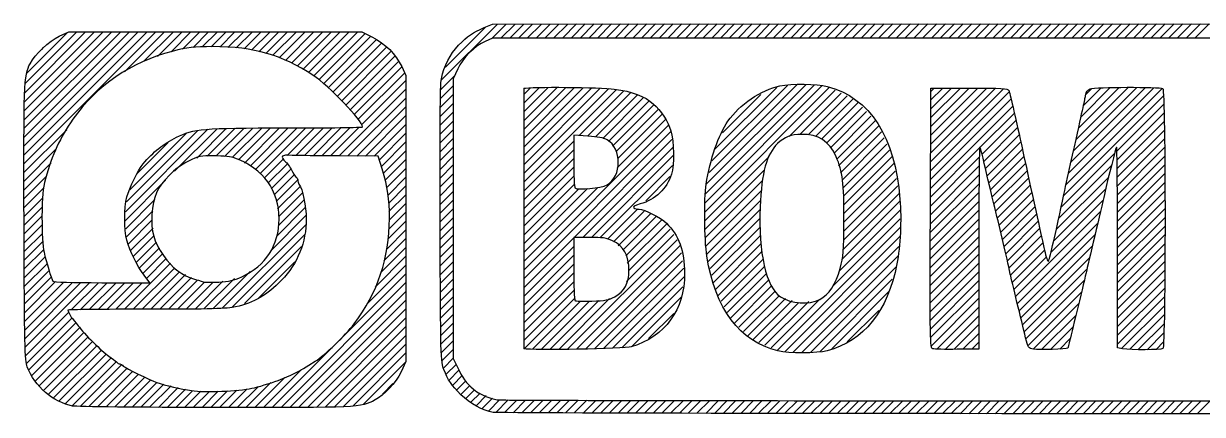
# Model space of a CAD drawing. Extents: x 147 to 469, y 480 to 530.
# Drawn here: x 147.2 to 297.8, y 480 to 529.9 of the extents above; entities that cross this region are included whole.
import ezdxf

# ---------------------------------------------------------------- set-up
doc = ezdxf.new("R2010")
doc.units = 0
doc.layers.get('0').update_dxf_attribs({"linetype": 'CONTINUOUS'})
doc.layers.add('bomba', color=7, linetype='CONTINUOUS')

msp = doc.modelspace()

# ---------------------------------------------------------------- linework, layer by layer
at = {"linetype": 'ByBlock'}
for p, q in [((147.21, 515.4), (160.7, 528.89)), ((147.21, 514.28), (161.82, 528.89)), ((147.21, 513.16), (162.95, 528.89)), ((147.21, 512.03), (164.07, 528.89)), ((147.22, 516.54), (159.58, 528.89)), ((147.23, 517.67), (158.46, 528.89)), ((147.25, 518.8), (157.33, 528.89)), ((147.27, 519.95), (156.21, 528.89)), ((147.31, 521.12), (155.09, 528.89)), ((147.38, 522.31), (153.97, 528.89)), ((147.58, 523.63), (152.77, 528.82)), ((160.07, 523.77), (165.19, 528.89)), ((162.55, 525.13), (166.31, 528.89)), ((164.28, 525.74), (167.44, 528.89)), ((166.02, 526.35), (168.56, 528.89)), ((167.46, 526.67), (169.68, 528.89)), ((168.83, 526.91), (170.81, 528.89)), ((170.01, 526.98), (171.93, 528.89)), ((171.15, 526.99), (173.05, 528.89)), ((172.23, 526.95), (174.17, 528.89)), ((173.29, 526.89), (175.3, 528.89)), ((174.35, 526.83), (176.42, 528.89)), ((175.37, 526.72), (177.54, 528.89)), ((176.3, 526.53), (178.66, 528.89)), ((177.24, 526.34), (179.79, 528.89)), ((178.17, 526.15), (180.91, 528.89)), ((178.99, 525.86), (182.03, 528.89)), ((179.81, 525.55), (183.15, 528.89)), ((180.62, 525.24), (184.28, 528.89)), ((181.41, 524.91), (185.4, 528.89)), ((182.13, 524.5), (186.52, 528.89)), ((182.84, 524.09), (187.64, 528.89)), ((183.56, 523.68), (188.77, 528.89)), ((184.26, 523.26), (189.89, 528.89)), ((200.55, 522.72), (207.72, 529.89)), ((201.08, 524.37), (206.23, 529.52)), ((207, 528.05), (208.85, 529.89)), ((208.17, 528.09), (209.97, 529.89)), ((209.3, 528.09), (211.09, 529.89)), ((210.42, 528.09), (212.22, 529.89)), ((211.54, 528.09), (213.34, 529.89)), ((212.66, 528.09), (214.46, 529.89)), ((213.79, 528.09), (215.59, 529.89)), ((214.91, 528.09), (216.71, 529.89)), ((216.03, 528.09), (217.83, 529.9)), ((217.15, 528.09), (218.95, 529.9)), ((218.28, 528.09), (220.08, 529.9)), ((219.4, 528.09), (221.2, 529.9)), ((220.52, 528.09), (222.32, 529.9)), ((221.64, 528.09), (223.45, 529.9)), ((222.77, 528.09), (224.57, 529.9)), ((223.89, 528.09), (225.69, 529.9)), ((225.01, 528.09), (226.81, 529.9)), ((226.13, 528.09), (227.94, 529.9)), ((227.26, 528.09), (229.06, 529.9)), ((228.38, 528.09), (230.18, 529.9)), ((229.5, 528.09), (231.31, 529.9)), ((230.62, 528.09), (232.43, 529.9)), ((231.75, 528.09), (233.55, 529.9)), ((232.87, 528.09), (234.68, 529.9)), ((233.99, 528.09), (235.8, 529.9)), ((235.11, 528.09), (236.92, 529.9)), ((236.24, 528.09), (238.04, 529.9)), ((237.36, 528.09), (239.17, 529.9)), ((238.48, 528.09), (240.29, 529.9)), ((239.6, 528.09), (241.41, 529.9)), ((240.73, 528.09), (242.54, 529.9)), ((241.85, 528.09), (243.66, 529.91)), ((242.97, 528.09), (244.78, 529.91)), ((244.09, 528.09), (245.91, 529.91)), ((245.22, 528.09), (247.03, 529.91)), ((246.34, 528.09), (248.15, 529.91)), ((247.46, 528.09), (249.27, 529.91)), ((248.58, 528.09), (250.4, 529.91)), ((249.71, 528.09), (251.52, 529.91)), ((250.83, 528.09), (252.64, 529.91)), ((251.95, 528.09), (253.77, 529.91)), ((253.07, 528.09), (254.89, 529.91)), ((254.2, 528.09), (256.01, 529.91)), ((255.32, 528.09), (257.14, 529.91)), ((256.44, 528.09), (258.26, 529.91)), ((257.56, 528.09), (259.38, 529.91)), ((258.69, 528.09), (260.5, 529.91)), ((259.81, 528.09), (261.63, 529.91)), ((260.93, 528.09), (262.75, 529.91)), ((262.05, 528.09), (263.87, 529.91)), ((263.18, 528.09), (265, 529.91)), ((264.3, 528.09), (266.12, 529.91)), ((265.42, 528.09), (267.24, 529.91)), ((266.54, 528.09), (268.37, 529.92)), ((267.67, 528.09), (269.49, 529.92)), ((268.79, 528.09), (270.61, 529.92)), ((269.91, 528.09), (271.73, 529.92)), ((271.03, 528.09), (272.86, 529.92)), ((272.16, 528.09), (273.98, 529.92)), ((273.28, 528.09), (275.1, 529.92)), ((274.4, 528.09), (276.23, 529.92)), ((275.52, 528.09), (277.35, 529.92)), ((276.65, 528.09), (278.47, 529.92)), ((277.77, 528.09), (279.6, 529.92)), ((278.89, 528.09), (280.72, 529.92)), ((280.01, 528.09), (281.84, 529.92)), ((281.14, 528.09), (282.96, 529.92)), ((282.26, 528.09), (284.09, 529.92)), ((283.38, 528.09), (285.21, 529.92)), ((284.51, 528.09), (286.33, 529.92)), ((285.63, 528.09), (287.46, 529.92)), ((286.75, 528.09), (288.58, 529.92)), ((287.87, 528.09), (289.7, 529.92)), ((289, 528.09), (290.82, 529.92)), ((290.12, 528.09), (291.95, 529.92)), ((291.24, 528.09), (293.07, 529.93)), ((292.36, 528.09), (294.19, 529.93)), ((293.49, 528.09), (295.32, 529.93)), ((294.61, 528.09), (296.44, 529.93)), ((295.73, 528.09), (297.56, 529.93)), ((296.85, 528.09), (298.69, 529.93)), ((184.88, 522.76), (190.81, 528.69)), ((185.5, 522.26), (191.56, 528.32)), ((186.11, 521.75), (192.23, 527.87)), ((186.68, 521.2), (192.88, 527.4)), ((149.48, 526.65), (149.72, 526.89)), ((187.25, 520.65), (193.53, 526.92)), ((187.82, 520.09), (194.12, 526.39)), ((202.77, 527.18), (202.77, 527.18)), ((188.37, 519.52), (194.58, 525.73)), ((188.9, 518.92), (195.05, 525.07)), ((189.43, 518.33), (195.51, 524.41)), ((189.94, 517.72), (195.87, 523.65)), ((200.47, 521.52), (202.26, 523.3)), ((187.51, 513.04), (196.03, 521.57)), ((190.37, 517.03), (196.03, 522.69)), ((200.44, 520.36), (202.07, 521.99)), ((211.09, 517.54), (215.34, 521.8)), ((211.09, 516.41), (216.47, 521.8)), ((211.09, 519.78), (213.09, 521.79)), ((211.09, 518.66), (214.22, 521.79)), ((211.09, 515.29), (217.57, 521.78)), ((211.09, 514.17), (218.68, 521.76)), ((211.09, 520.9), (211.93, 521.75)), ((211.09, 513.05), (219.78, 521.74)), ((211.09, 511.92), (220.87, 521.71)), ((211.09, 510.8), (221.94, 521.65)), ((211.09, 509.68), (222.93, 521.53)), ((218.17, 515.64), (223.84, 521.32)), ((234.22, 505.88), (250.14, 521.79)), ((234.24, 507.01), (249.24, 522.02)), ((234.3, 508.2), (248.24, 522.13)), ((234.4, 509.42), (247.16, 522.18)), ((234.77, 510.91), (245.99, 522.13)), ((235.13, 512.4), (244.78, 522.05)), ((235.5, 513.89), (243.41, 521.8)), ((245.01, 515.54), (250.9, 521.43)), ((263.07, 513.4), (271.35, 521.67)), ((263.07, 512.27), (272.41, 521.61)), ((263.08, 516.78), (268.02, 521.71)), ((263.08, 515.65), (269.13, 521.7)), ((263.08, 514.52), (270.25, 521.7)), ((263.09, 520.15), (264.65, 521.71)), ((263.09, 519.03), (265.77, 521.71)), ((263.09, 517.9), (266.89, 521.71)), ((263.1, 521.28), (263.53, 521.71)), ((280.39, 509.39), (292.66, 521.66)), ((280.71, 510.83), (291.63, 521.75)), ((281.03, 512.27), (290.53, 521.77)), ((281.34, 513.71), (289.42, 521.79)), ((281.67, 515.15), (288.31, 521.8)), ((281.99, 516.6), (287.17, 521.78)), ((282.31, 518.04), (286.03, 521.77)), ((282.62, 519.47), (284.88, 521.74)), ((282.92, 520.9), (283.67, 521.65)), ((283.08, 521.05), (283.67, 521.65)), ((188.62, 513.04), (196.03, 520.44)), ((200.42, 519.22), (202.07, 520.87)), ((219.23, 515.58), (224.75, 521.1)), ((220.24, 515.47), (225.65, 520.88)), ((221.18, 515.28), (226.35, 520.46)), ((221.92, 514.9), (227.06, 520.04)), ((236.47, 515.98), (241.38, 520.89)), ((246.36, 515.77), (251.66, 521.07)), ((247.43, 515.72), (252.43, 520.71)), ((248.36, 515.52), (253.19, 520.35)), ((249.15, 515.19), (253.83, 519.87)), ((263.06, 510.02), (273.36, 520.32)), ((263.07, 511.15), (273.14, 521.21)), ((280.07, 507.95), (292.85, 520.72)), ((189.74, 513.03), (196.03, 519.32)), ((200.4, 516.96), (202.07, 518.63)), ((200.41, 518.09), (202.07, 519.75)), ((222.45, 514.31), (227.74, 519.6)), ((222.88, 513.61), (228.25, 518.98)), ((223.07, 512.69), (228.76, 518.37)), ((249.76, 514.68), (254.37, 519.29)), ((250.32, 514.12), (254.91, 518.71)), ((263.06, 508.89), (273.58, 519.41)), ((269.39, 514.1), (273.79, 518.5)), ((286.89, 513.64), (292.89, 519.64)), ((286.91, 512.54), (292.92, 518.55)), ((190.86, 513.03), (196.03, 518.2)), ((191.98, 513.03), (196.03, 517.07)), ((200.39, 515.83), (202.07, 517.5)), ((211.09, 498.45), (229.56, 516.93)), ((223.02, 511.51), (229.19, 517.68)), ((250.74, 513.41), (255.45, 518.13)), ((251.09, 512.64), (255.99, 517.54)), ((251.33, 511.76), (256.47, 516.89)), ((269.67, 513.26), (274, 517.59)), ((286.92, 511.43), (292.94, 517.45)), ((147.21, 510.91), (152.69, 516.39)), ((160.18, 505.92), (170.71, 516.45)), ((160.31, 507.17), (169.39, 516.25)), ((160.74, 508.73), (167.94, 515.92)), ((166.47, 511.08), (171.9, 516.52)), ((169.29, 512.78), (173.06, 516.56)), ((170.63, 513), (174.21, 516.59)), ((171.79, 513.04), (175.35, 516.6)), ((172.86, 512.98), (176.48, 516.61)), ((173.83, 512.84), (177.61, 516.61)), ((174.65, 512.53), (178.73, 516.62)), ((175.38, 512.14), (179.86, 516.62)), ((176.11, 511.75), (180.98, 516.62)), ((176.79, 511.3), (182.11, 516.62)), ((177.35, 510.75), (183.23, 516.63)), ((180.86, 513.12), (184.36, 516.63)), ((181.96, 513.11), (185.49, 516.64)), ((183.06, 513.08), (186.62, 516.65)), ((184.17, 513.07), (187.76, 516.66)), ((185.28, 513.06), (188.9, 516.68)), ((186.39, 513.05), (190.06, 516.72)), ((192.64, 512.56), (196.03, 515.95)), ((200.39, 514.7), (202.07, 516.38)), ((200.39, 513.57), (202.07, 515.26)), ((211.09, 497.33), (229.9, 516.15)), ((251.58, 510.88), (256.81, 516.12)), ((251.82, 510), (257.16, 515.34)), ((269.89, 512.35), (274.2, 516.67)), ((270.1, 511.44), (274.41, 515.75)), ((286.93, 510.32), (292.96, 516.35)), ((286.94, 509.2), (292.98, 515.24)), ((147.21, 509.79), (151.31, 513.89)), ((161.74, 510.85), (165.66, 514.77)), ((192.9, 511.7), (196.03, 514.83)), ((200.39, 512.45), (202.07, 514.14)), ((211.09, 508.56), (217.48, 514.95)), ((211.09, 507.43), (217.48, 513.83)), ((217.52, 502.65), (230.02, 515.15)), ((218.65, 502.65), (230.14, 514.14)), ((251.9, 508.96), (257.5, 514.56)), ((251.97, 507.91), (257.85, 513.79)), ((263.06, 507.77), (269.35, 514.06)), ((270.3, 510.52), (274.61, 514.83)), ((270.51, 509.61), (274.81, 513.91)), ((286.95, 508.09), (292.99, 514.13)), ((177.92, 510.19), (180.36, 512.63)), ((193.13, 510.8), (196.03, 513.71)), ((193.34, 509.9), (196.03, 512.58)), ((200.39, 511.33), (202.07, 513.01)), ((211.09, 506.31), (217.48, 512.71)), ((219.76, 502.64), (230.2, 513.08)), ((234.22, 504.75), (242.44, 512.97)), ((251.99, 506.8), (258.2, 513.01)), ((263.05, 506.64), (269.31, 512.9)), ((270.73, 508.71), (275.01, 512.99)), ((279.77, 506.52), (286.6, 513.35)), ((286.95, 506.97), (293, 513.02)), ((147.22, 508.67), (150.69, 512.15)), ((178.44, 509.59), (180.86, 512.01)), ((178.81, 508.84), (181.32, 511.35)), ((193.56, 508.99), (196.03, 511.46)), ((200.39, 510.21), (202.07, 511.89)), ((200.39, 509.09), (202.07, 510.77)), ((211.09, 505.19), (217.5, 511.6)), ((220.83, 502.59), (230.08, 511.84)), ((234.25, 503.66), (241.87, 511.28)), ((252, 505.69), (258.38, 512.07)), ((252.01, 504.58), (258.55, 511.12)), ((263.05, 505.52), (269.3, 511.76)), ((270.95, 507.81), (275.21, 512.07)), ((271.17, 506.91), (275.41, 511.15)), ((279.46, 505.09), (286.19, 511.82)), ((286.96, 505.85), (293.01, 511.9)), ((286.96, 504.73), (293.02, 510.79)), ((147.22, 507.55), (150.07, 510.4)), ((160.13, 504.74), (165.31, 509.93)), ((179.19, 508.09), (181.78, 510.68)), ((179.49, 507.27), (182.19, 509.97)), ((193.74, 508.05), (196.03, 510.34)), ((193.8, 506.99), (196.03, 509.22)), ((200.39, 507.97), (202.07, 509.65)), ((211.09, 504.07), (217.52, 510.5)), ((211.09, 502.94), (217.56, 509.42)), ((226.68, 507.32), (229.77, 510.4)), ((234.29, 502.57), (241.61, 509.9)), ((252, 503.45), (258.71, 510.16)), ((263.04, 503.26), (269.27, 509.49)), ((263.05, 504.39), (269.28, 510.62)), ((271.39, 506), (275.61, 510.22)), ((271.61, 505.1), (275.82, 509.3)), ((279.15, 503.65), (285.84, 510.34)), ((286.96, 503.61), (293.02, 509.67)), ((147.22, 506.43), (149.75, 508.96)), ((179.63, 506.29), (182.5, 509.16)), ((179.77, 505.31), (182.81, 508.35)), ((193.86, 505.93), (196.03, 508.09)), ((200.39, 506.85), (202.07, 508.52)), ((211.09, 499.58), (220.54, 509.03)), ((211.09, 500.7), (219.25, 508.87)), ((211.09, 501.82), (218.12, 508.86)), ((234.37, 501.53), (241.47, 508.63)), ((251.94, 501.14), (259.05, 508.25)), ((251.99, 502.31), (258.88, 509.21)), ((263.04, 502.14), (269.26, 508.36)), ((271.83, 504.19), (276.02, 508.38)), ((278.82, 502.2), (285.48, 508.86)), ((286.96, 502.49), (293.03, 508.55)), ((147.23, 505.31), (149.58, 507.66)), ((147.23, 504.2), (149.53, 506.5)), ((160.23, 503.72), (163.96, 507.46)), ((179.53, 502.82), (183.13, 506.42)), ((179.7, 504.11), (183.02, 507.43)), ((193.9, 504.84), (196.03, 506.97)), ((200.4, 505.73), (202.07, 507.4)), ((200.4, 504.61), (202.07, 506.28)), ((221.78, 502.42), (225.66, 506.29)), ((234.47, 500.51), (241.37, 507.41)), ((234.67, 499.58), (241.31, 506.22)), ((251.74, 499.82), (259.17, 507.25)), ((263.04, 501.01), (269.26, 507.23)), ((272.04, 503.29), (276.22, 507.46)), ((272.26, 502.38), (276.42, 506.54)), ((278.46, 500.72), (285.13, 507.4)), ((286.97, 501.37), (293.03, 507.43)), ((286.97, 500.25), (293.03, 506.31)), ((147.23, 503.08), (149.52, 505.36)), ((160.33, 502.7), (163.68, 506.05)), ((160.56, 501.81), (163.62, 504.87)), ((178.73, 500.9), (183.25, 505.42)), ((193.71, 502.41), (196.03, 504.73)), ((193.81, 503.63), (196.03, 505.85)), ((200.41, 503.49), (202.07, 505.16)), ((222.57, 502.09), (226.49, 506)), ((223.16, 501.55), (227.31, 505.7)), ((223.75, 501.02), (228.03, 505.3)), ((224.12, 500.27), (228.71, 504.86)), ((234.9, 498.69), (241.32, 505.11)), ((250.54, 496.38), (259.2, 505.03)), ((251.38, 498.34), (259.19, 506.14)), ((263.03, 499.89), (269.25, 506.11)), ((263.03, 498.76), (269.25, 504.98)), ((272.47, 501.47), (276.62, 505.62)), ((272.68, 500.55), (276.82, 504.7)), ((273.95, 495.08), (284.79, 505.93)), ((286.97, 499.13), (293.04, 505.2)), ((147.24, 501.96), (149.54, 504.26)), ((160.87, 501), (163.71, 503.83)), ((172.54, 493.59), (183.22, 504.26)), ((193.58, 501.15), (196.03, 503.6)), ((200.41, 502.37), (202.07, 504.03)), ((224.32, 499.34), (229.37, 504.39)), ((224.52, 498.42), (229.81, 503.7)), ((235.13, 497.8), (241.33, 504)), ((243.48, 488.19), (259.21, 503.92)), ((263.03, 497.64), (269.25, 503.86)), ((272.89, 499.64), (277.02, 503.78)), ((274.16, 494.18), (284.44, 504.46)), ((286.97, 498), (293.04, 504.07)), ((147.24, 500.84), (149.57, 503.16)), ((147.25, 499.72), (149.63, 502.1)), ((161.18, 500.19), (163.79, 502.8)), ((161.57, 499.45), (164.17, 502.05)), ((173.78, 493.7), (183.11, 503.03)), ((193.22, 499.67), (196.03, 502.48)), ((200.41, 501.25), (202.07, 502.91)), ((200.42, 500.13), (202.07, 501.79)), ((211.09, 496.21), (217.48, 502.6)), ((216.7, 488.35), (230.69, 502.34)), ((224.22, 496.99), (230.25, 503.02)), ((235.35, 496.9), (241.34, 502.89)), ((235.58, 496.01), (241.43, 501.85)), ((244.45, 488.04), (259.16, 502.75)), ((263.03, 496.52), (269.24, 502.73)), ((273.09, 498.72), (277.23, 502.86)), ((273.3, 497.81), (277.43, 501.94)), ((274.38, 493.28), (284.09, 502.98)), ((286.97, 496.88), (293.03, 502.95)), ((286.97, 495.76), (293.03, 501.82)), ((147.25, 498.61), (149.74, 501.09)), ((161.99, 498.75), (164.54, 501.3)), ((162.42, 498.05), (164.92, 500.56)), ((175.4, 494.2), (182.7, 501.5)), ((192.09, 496.3), (196.03, 500.24)), ((192.86, 498.19), (196.03, 501.36)), ((200.42, 499.02), (202.07, 500.67)), ((211.09, 495.09), (217.48, 501.48)), ((211.09, 493.96), (217.48, 500.36)), ((217.83, 488.36), (231.09, 501.62)), ((218.98, 488.39), (231.24, 500.65)), ((235.92, 495.22), (241.57, 500.87)), ((245.48, 487.95), (259.02, 501.49)), ((246.57, 487.91), (258.88, 500.23)), ((263.03, 495.39), (269.24, 501.61)), ((263.03, 494.27), (269.24, 500.48)), ((273.51, 496.9), (277.63, 501.02)), ((274.6, 492.37), (283.74, 501.51)), ((286.97, 494.64), (293.03, 500.69)), ((147.26, 497.49), (149.94, 500.17)), ((147.26, 496.37), (150.18, 499.28)), ((160.07, 493.46), (165.96, 499.35)), ((161.19, 493.46), (166.5, 498.77)), ((162.88, 497.4), (165.41, 499.93)), ((177.21, 494.89), (181.84, 499.51)), ((191.02, 494.11), (196.03, 499.11)), ((200.43, 497.9), (202.07, 499.54)), ((211.09, 492.84), (217.48, 499.24)), ((220.14, 488.42), (231.39, 499.67)), ((221.29, 488.46), (231.54, 498.7)), ((236.31, 494.49), (241.7, 499.88)), ((236.71, 493.77), (241.86, 498.92)), ((247.72, 487.94), (258.67, 498.89)), ((263.03, 493.15), (269.24, 499.36)), ((273.73, 495.99), (277.87, 500.13)), ((274.82, 491.47), (283.4, 500.05)), ((286.97, 493.51), (293.02, 499.57)), ((147.27, 495.26), (150.42, 498.41)), ((147.28, 494.14), (150.7, 497.57)), ((162.32, 493.47), (167.11, 498.26)), ((163.44, 493.47), (167.87, 497.89)), ((164.57, 493.47), (168.63, 497.53)), ((165.69, 493.47), (169.41, 497.19)), ((170.22, 493.51), (174.11, 497.39)), ((171.36, 493.53), (176.12, 498.28)), ((178.95, 480.91), (196.03, 497.99)), ((200.43, 496.78), (202.07, 498.42)), ((200.44, 495.66), (202.07, 497.3)), ((211.09, 491.72), (217.49, 498.12)), ((222.45, 488.49), (231.58, 497.62)), ((237.1, 493.04), (242.15, 498.09)), ((237.49, 492.31), (242.44, 497.25)), ((248.93, 488.03), (258.19, 497.29)), ((263.04, 492.04), (269.24, 498.24)), ((275.04, 490.57), (283.06, 498.59)), ((286.97, 492.39), (293.02, 498.44)), ((286.97, 491.27), (293.01, 497.31)), ((147.29, 493.03), (151.26, 497)), ((147.3, 491.92), (152.31, 496.93)), ((147.32, 490.81), (153.4, 496.9)), ((147.33, 489.71), (154.5, 496.87)), ((147.37, 488.62), (155.62, 496.87)), ((153.25, 493.38), (156.73, 496.86)), ((154.41, 493.41), (157.85, 496.86)), ((155.55, 493.43), (158.98, 496.86)), ((156.68, 493.44), (160.1, 496.86)), ((157.81, 493.45), (161.22, 496.86)), ((158.94, 493.46), (162.34, 496.86)), ((166.82, 493.47), (170.28, 496.94)), ((167.94, 493.48), (171.39, 496.92)), ((169.08, 493.49), (172.65, 497.06)), ((180.07, 480.91), (196.03, 496.87)), ((181.2, 480.91), (196.03, 495.75)), ((200.44, 494.55), (202.07, 496.18)), ((211.09, 490.6), (217.51, 497.02)), ((211.09, 489.47), (217.52, 495.91)), ((223.63, 488.55), (231.4, 496.31)), ((238.02, 491.71), (242.76, 496.45)), ((238.59, 491.16), (243.27, 495.84)), ((250.44, 488.42), (257.71, 495.68)), ((263.06, 490.93), (269.24, 497.12)), ((263.09, 489.84), (269.24, 495.99)), ((275.27, 489.68), (282.72, 497.12)), ((286.97, 490.14), (293, 496.17)), ((182.32, 480.92), (196.03, 494.62)), ((200.45, 493.43), (202.07, 495.05)), ((211.14, 488.41), (217.59, 494.85)), ((212.2, 488.35), (218.35, 494.49)), ((213.31, 488.33), (219.48, 494.5)), ((214.43, 488.33), (220.68, 494.57)), ((215.57, 488.34), (222.04, 494.82)), ((224.9, 488.69), (231.21, 495.01)), ((239.17, 490.62), (243.78, 495.22)), ((239.74, 490.07), (244.54, 494.86)), ((240.35, 489.55), (245.39, 494.6)), ((241.13, 489.21), (246.25, 494.33)), ((241.91, 488.87), (247.51, 494.47)), ((242.7, 488.53), (248.88, 494.72)), ((263.18, 488.8), (269.24, 494.87)), ((275.55, 488.83), (282.36, 495.64)), ((276.21, 488.37), (282, 494.16)), ((286.97, 489.02), (292.98, 495.04)), ((147.42, 487.54), (152.97, 493.1)), ((183.45, 480.93), (196.03, 493.5)), ((200.46, 492.32), (202.07, 493.93)), ((200.47, 491.21), (202.07, 492.81)), ((227.04, 489.72), (230.26, 492.93)), ((252.44, 489.3), (256.46, 493.32)), ((263.87, 488.38), (269.24, 493.75)), ((277.27, 488.31), (281.64, 492.67)), ((287.5, 488.44), (292.97, 493.91)), ((288.54, 488.35), (292.95, 492.77)), ((147.54, 486.55), (153.36, 492.37)), ((147.84, 485.72), (153.85, 491.73)), ((184.59, 480.94), (196.03, 492.38)), ((185.72, 480.95), (196.03, 491.26)), ((200.49, 490.11), (202.07, 491.69)), ((264.97, 488.35), (269.24, 492.63)), ((266.09, 488.35), (269.24, 491.5)), ((278.41, 488.33), (281.28, 491.19)), ((289.62, 488.31), (292.93, 491.62)), ((148.24, 485), (154.36, 491.12)), ((148.65, 484.28), (154.9, 490.53)), ((149.18, 483.7), (155.43, 489.94)), ((186.88, 480.98), (196.03, 490.13)), ((200.51, 489), (202.07, 490.56)), ((267.21, 488.35), (269.24, 490.38)), ((279.59, 488.38), (280.93, 489.72)), ((290.74, 488.3), (292.9, 490.47)), ((149.72, 483.11), (155.97, 489.36)), ((150.33, 482.6), (156.54, 488.81)), ((151, 482.15), (157.11, 488.26)), ((188.03, 481.01), (196.03, 489.01)), ((200.55, 487.92), (202.07, 489.44)), ((200.62, 486.87), (202.07, 488.32)), ((268.35, 488.37), (269.24, 489.26)), ((291.89, 488.33), (292.85, 489.3)), ((151.69, 481.72), (157.73, 487.75)), ((152.53, 481.43), (158.35, 487.26)), ((153.36, 481.14), (158.99, 486.77)), ((189.24, 481.1), (196.03, 487.89)), ((190.55, 481.29), (196.02, 486.75)), ((200.83, 485.95), (202.07, 487.2)), ((154.41, 481.06), (159.69, 486.35)), ((155.5, 481.04), (160.39, 485.93)), ((156.6, 481.02), (161.13, 485.54)), ((157.71, 481), (161.87, 485.16)), ((177.82, 480.91), (182.7, 485.79)), ((201.17, 485.17), (202.43, 486.43)), ((201.55, 484.43), (202.81, 485.69)), ((158.82, 480.99), (162.65, 484.81)), ((159.93, 480.98), (163.42, 484.47)), ((161.04, 480.97), (164.2, 484.12)), ((162.16, 480.96), (165.11, 483.91)), ((163.27, 480.95), (166.02, 483.69)), ((174.46, 480.91), (177.17, 483.62)), ((175.58, 480.91), (178.77, 484.1)), ((176.7, 480.91), (180.54, 484.75)), ((193.02, 482.63), (194.36, 483.97)), ((202.01, 483.77), (203.23, 484.99)), ((202.53, 483.17), (203.66, 484.29)), ((203.06, 482.57), (204.21, 483.72)), ((164.39, 480.94), (166.93, 483.48)), ((165.5, 480.93), (167.84, 483.27)), ((166.62, 480.93), (168.77, 483.07)), ((167.74, 480.93), (169.82, 483.01)), ((168.86, 480.92), (170.92, 482.98)), ((169.98, 480.92), (172.05, 482.99)), ((171.1, 480.92), (173.22, 483.04)), ((172.22, 480.91), (174.42, 483.12)), ((173.34, 480.91), (175.71, 483.28)), ((203.7, 482.09), (204.8, 483.19)), ((204.34, 481.61), (205.5, 482.77)), ((204.99, 481.13), (206.3, 482.45)), ((205.79, 480.81), (207.1, 482.13)), ((206.61, 480.51), (208, 481.89)), ((207.51, 480.29), (209.1, 481.88)), ((208.61, 480.27), (210.22, 481.87)), ((209.73, 480.26), (211.33, 481.86)), ((210.84, 480.25), (212.45, 481.86)), ((211.96, 480.24), (213.57, 481.85)), ((213.07, 480.24), (214.69, 481.85)), ((214.19, 480.23), (215.81, 481.85)), ((215.31, 480.23), (216.92, 481.84)), ((216.43, 480.22), (218.04, 481.84)), ((217.54, 480.22), (219.16, 481.84)), ((218.66, 480.21), (220.28, 481.83)), ((219.78, 480.21), (221.4, 481.83)), ((220.9, 480.21), (222.52, 481.83)), ((222.02, 480.2), (223.64, 481.82)), ((223.14, 480.2), (224.76, 481.82)), ((224.26, 480.2), (225.88, 481.82)), ((225.38, 480.19), (227, 481.82)), ((226.5, 480.19), (228.12, 481.82)), ((227.62, 480.19), (229.24, 481.81)), ((228.74, 480.19), (230.36, 481.81)), ((229.86, 480.18), (231.49, 481.81)), ((230.98, 480.18), (232.61, 481.81)), ((232.1, 480.18), (233.73, 481.81)), ((233.22, 480.18), (234.85, 481.81)), ((234.34, 480.17), (235.97, 481.8)), ((235.46, 480.17), (237.09, 481.8)), ((236.58, 480.17), (238.21, 481.8)), ((237.7, 480.17), (239.33, 481.8)), ((238.82, 480.17), (240.45, 481.8)), ((239.94, 480.17), (241.57, 481.8)), ((241.06, 480.16), (242.7, 481.79)), ((242.19, 480.16), (243.82, 481.79)), ((243.31, 480.16), (244.94, 481.79)), ((244.43, 480.16), (246.06, 481.79)), ((245.55, 480.16), (247.18, 481.79)), ((246.67, 480.16), (248.3, 481.79)), ((247.79, 480.15), (249.42, 481.79)), ((248.91, 480.15), (250.54, 481.79)), ((250.03, 480.15), (251.67, 481.79)), ((251.15, 480.15), (252.79, 481.78)), ((252.28, 480.15), (253.91, 481.78)), ((253.4, 480.15), (255.03, 481.78)), ((254.52, 480.15), (256.15, 481.78)), ((255.64, 480.15), (257.27, 481.78)), ((256.76, 480.14), (258.4, 481.78)), ((257.88, 480.14), (259.52, 481.78)), ((259, 480.14), (260.64, 481.78)), ((260.12, 480.14), (261.76, 481.78)), ((261.25, 480.14), (262.88, 481.78)), ((262.37, 480.14), (264, 481.78)), ((263.49, 480.14), (265.13, 481.77)), ((264.61, 480.14), (266.25, 481.77)), ((265.73, 480.14), (267.37, 481.77)), ((266.85, 480.13), (268.49, 481.77)), ((267.98, 480.13), (269.61, 481.77)), ((269.1, 480.13), (270.74, 481.77)), ((270.22, 480.13), (271.86, 481.77)), ((271.34, 480.13), (272.98, 481.77)), ((272.46, 480.13), (274.1, 481.77)), ((273.58, 480.13), (275.22, 481.77)), ((274.71, 480.13), (276.35, 481.77)), ((275.83, 480.13), (277.47, 481.77)), ((276.95, 480.13), (278.59, 481.77)), ((278.07, 480.13), (279.71, 481.77)), ((279.19, 480.13), (280.83, 481.77)), ((280.31, 480.13), (281.96, 481.77)), ((281.44, 480.13), (283.08, 481.77)), ((282.56, 480.12), (284.2, 481.77)), ((283.68, 480.12), (285.32, 481.76)), ((284.8, 480.12), (286.44, 481.76)), ((285.92, 480.12), (287.57, 481.76)), ((287.05, 480.12), (288.69, 481.76)), ((288.17, 480.12), (289.81, 481.76)), ((289.29, 480.12), (290.93, 481.76)), ((290.41, 480.12), (292.05, 481.76)), ((291.53, 480.12), (293.18, 481.76)), ((292.66, 480.12), (294.3, 481.76)), ((293.78, 480.12), (295.42, 481.76)), ((294.9, 480.12), (296.54, 481.76)), ((296.02, 480.12), (297.67, 481.76)), ((297.15, 480.12), (298.79, 481.76))]:
    msp.add_line(p, q, dxfattribs=at)
at = {"layer": 'bomba', "color": 7}
for p, q in [((151.72, 528.33), (152.93, 528.89)), ((152.93, 528.89), (171.67, 528.89)), ((171.67, 528.89), (190.41, 528.89)), ((190.41, 528.89), (191.76, 528.21)), ((206.01, 529.43), (207.11, 529.89)), ((207.11, 529.89), (334.5, 529.94)), ((207.11, 528.09), (206.16, 527.66)), ((335.2, 528.09), (207.11, 528.09)), ((195.49, 524.45), (196.03, 523.3)), ((196.03, 523.3), (196.03, 505.04)), ((202.65, 524.15), (202.07, 522.91)), ((202.07, 522.91), (202.07, 505.03)), ((211.09, 521.68), (211.09, 488.41)), ((263.05, 505.11), (263.1, 521.71)), ((263.1, 521.71), (268.01, 521.71)), ((219.28, 515.57), (217.48, 515.68)), ((217.48, 515.68), (217.48, 512.39)), ((192.49, 513.03), (187.62, 513.04)), ((192.99, 511.38), (192.49, 513.03)), ((196.03, 505.04), (196.03, 486.78)), ((202.07, 505.03), (202.07, 487.16)), ((219.5, 502.65), (217.48, 502.65)), ((217.48, 502.65), (217.48, 498.69)), ((269.24, 501.33), (269.24, 488.38)), ((286.97, 488.52), (286.97, 501.41)), ((163.3, 496.86), (162.56, 497.81)), ((162.56, 497.81), (162.56, 497.81)), ((157.17, 496.86), (163.3, 496.86)), ((269.24, 488.38), (266.47, 488.35)), ((287.62, 488.42), (286.97, 488.52)), ((196.03, 486.78), (195.41, 485.48)), ((202.07, 487.16), (202.83, 485.64))]:
    msp.add_line(p, q, dxfattribs=at)
for points in [[(221.73, 509.35), (221.73, 509.35)], [(175.04, 497.61), (175.04, 497.61)], [(222.71, 495.07), (222.71, 495.07)], [(248.92, 494.73), (248.92, 494.73)], [(211.09, 488.41), (211.09, 488.41)], [(243.56, 488.15), (243.56, 488.15)], [(263.35, 488.41), (263.35, 488.41)], [(176.35, 483.37), (176.35, 483.37)], [(153.44, 481.11), (153.44, 481.11)], [(207.2, 480.3), (207.2, 480.3)]]:
    msp.add_lwpolyline(points, close=True, dxfattribs=at)
for points in [[(202.77, 527.18), (203.89, 528.34), (204.58, 528.83), (206.01, 529.43)], [(148, 524.82), (148.64, 526.05), (150.41, 527.73), (151.72, 528.33)], [(191.76, 528.21), (193.38, 527.4), (194.75, 526.02), (195.49, 524.45)], [(206.16, 527.66), (204.74, 527.01), (203.33, 525.59), (202.65, 524.15)], [(166.17, 526.4), (160.9, 525.03), (156.45, 521.99), (153.46, 517.72)], [(171.5, 527), (168.75, 526.99), (168.2, 526.93), (166.17, 526.4)], [(184.15, 523.35), (180.26, 525.92), (176.53, 527), (171.5, 527)], [(200.57, 522.91), (200.88, 524.52), (201.66, 526.03), (202.77, 527.18)], [(147.23, 504.34), (147.17, 522.37), (147.2, 523.26), (148, 524.82)], [(190.49, 516.75), (190.49, 517.53), (186.23, 521.97), (184.15, 523.35)], [(200.4, 504.24), (200.36, 516.8), (200.4, 522.04), (200.57, 522.91)], [(211.09, 521.68), (211.86, 521.89), (220.99, 521.82), (222.65, 521.59)], [(222.65, 521.59), (225.01, 521.28), (226.48, 520.71), (227.68, 519.67)], [(237.19, 517.49), (238.63, 519.6), (241.42, 521.49), (243.82, 521.99)], [(243.82, 521.99), (245.31, 522.29), (248.59, 522.26), (249.86, 521.92)], [(249.86, 521.92), (255.33, 520.48), (258.56, 515.49), (259.17, 507.54)], [(268.01, 521.71), (272.17, 521.71), (272.95, 521.66), (273.08, 521.41)], [(273.08, 521.41), (273.17, 521.24), (273.89, 518.15), (274.68, 514.52)], [(282.88, 520.77), (282.95, 521.24), (283.13, 521.49), (283.48, 521.62)], [(283.48, 521.62), (284.07, 521.85), (292.4, 521.87), (292.75, 521.65)], [(292.75, 521.65), (293.13, 521.41), (293.14, 488.68), (292.76, 488.44)], [(281.46, 514.22), (282.61, 519.4), (282.78, 520.14), (282.88, 520.77)], [(227.68, 519.67), (228.55, 518.91), (229.55, 517.38), (229.89, 516.27)], [(153.46, 517.72), (151.81, 515.36), (150.86, 513.29), (149.97, 510.13)], [(180.74, 516.62), (186.1, 516.62), (190.49, 516.68), (190.49, 516.75)], [(234.4, 509.43), (234.9, 512.61), (235.97, 515.71), (237.19, 517.49)], [(162.44, 512.03), (163.72, 513.55), (165.06, 514.62), (166.7, 515.42)], [(166.7, 515.42), (168.96, 516.53), (169.95, 516.62), (180.74, 516.62)], [(221.75, 515.09), (221.28, 515.36), (220.53, 515.5), (219.28, 515.57)], [(229.89, 516.27), (230.31, 514.88), (230.36, 511.89), (229.97, 510.73)], [(246.58, 515.8), (245.24, 515.78), (244.4, 515.46), (243.52, 514.62)], [(251.01, 512.94), (250.14, 514.93), (248.74, 515.83), (246.58, 515.8)], [(221.73, 509.35), (223.64, 510.45), (223.66, 514), (221.75, 515.09)], [(243.52, 514.62), (242.13, 513.28), (241.48, 510.93), (241.3, 506.53)], [(269.36, 514.17), (269.3, 514.24), (269.24, 508.46), (269.24, 501.33)], [(270.37, 510.23), (269.7, 513.24), (269.5, 514.04), (269.36, 514.17)], [(274.68, 514.52), (276.54, 505.99), (277.21, 502.9), (277.64, 501)], [(279.73, 506.34), (279.97, 507.48), (280.86, 511.54), (281.46, 514.22)], [(286.85, 514.18), (286.75, 514.08), (285.78, 510.32), (285.35, 508.34)], [(286.97, 501.41), (286.97, 508.49), (286.92, 514.24), (286.85, 514.18)], [(168.24, 512.37), (167.33, 511.93), (166.46, 511.29), (165.8, 510.6)], [(171.56, 513.05), (169.78, 513.06), (169.55, 513.01), (168.24, 512.37)], [(174.18, 512.78), (173.78, 512.93), (172.65, 513.05), (171.56, 513.05)], [(179.82, 504.98), (179.82, 508.65), (177.83, 511.4), (174.18, 512.78)], [(181.48, 513.12), (180.07, 513.2), (179.89, 513), (180.7, 512.25)], [(180.7, 512.25), (180.96, 512.01), (181.34, 511.46), (181.55, 511.02)], [(187.62, 513.04), (184.93, 513.05), (182.17, 513.08), (181.48, 513.12)], [(217.48, 512.39), (217.48, 510.58), (217.55, 509.03), (217.63, 508.95)], [(252.01, 504.84), (252.02, 509.62), (251.85, 511.03), (251.01, 512.94)], [(160.37, 507.81), (160.68, 508.96), (161.84, 511.32), (162.44, 512.03)], [(181.55, 511.02), (181.76, 510.59), (182, 510.24), (182.08, 510.23)], [(193.92, 505.06), (193.92, 507.64), (193.72, 508.97), (192.99, 511.38)], [(229.97, 510.73), (229.34, 508.83), (227.93, 507.48), (225.96, 506.91)], [(149.97, 510.13), (149.6, 508.79), (149.52, 508.02), (149.52, 505.24)], [(165.8, 510.6), (164.17, 508.89), (163.74, 507.91), (163.57, 505.52)], [(182.08, 510.23), (182.17, 510.23), (182.23, 510.07), (182.23, 509.87)], [(182.23, 509.87), (182.23, 509.67), (182.32, 509.43), (182.43, 509.32)], [(182.43, 509.32), (182.8, 508.95), (183.29, 506.52), (183.29, 505.04)], [(217.63, 508.95), (217.94, 508.64), (221.01, 508.94), (221.73, 509.35)], [(234.49, 500.25), (234.16, 502.43), (234.11, 507.53), (234.4, 509.43)], [(271.29, 506.44), (270.84, 508.25), (270.43, 509.96), (270.37, 510.23)], [(160.37, 502.29), (160, 503.65), (160, 506.44), (160.37, 507.81)], [(285.35, 508.34), (285.25, 507.9), (284.76, 505.79), (284.25, 503.65)], [(225.96, 506.91), (225.19, 506.69), (224.96, 506.54), (225.16, 506.42)], [(225.16, 506.42), (225.31, 506.32), (225.62, 506.24), (225.84, 506.24)], [(225.84, 506.24), (226.48, 506.24), (228.6, 505.16), (229.31, 504.47)], [(241.3, 506.53), (241.07, 500.62), (242.05, 496.27), (243.91, 495.06)], [(259.17, 507.54), (259.38, 504.87), (259.22, 501.53), (258.78, 499.25)], [(273.27, 497.96), (272.76, 500.3), (272.01, 503.51), (271.29, 506.44)], [(278.13, 499.6), (278.26, 499.73), (278.93, 502.56), (279.73, 506.34)], [(149.52, 505.24), (149.51, 503.2), (149.61, 501.5), (149.78, 500.75)], [(163.57, 505.52), (163.42, 503.48), (163.83, 502.04), (165.03, 500.34)], [(175.04, 497.61), (178.14, 499.04), (179.82, 501.64), (179.82, 504.98)], [(183.29, 505.04), (183.29, 502.01), (182.2, 499.29), (180.14, 497.18)], [(189.42, 491.62), (192.43, 495.58), (193.92, 500.02), (193.92, 505.06)], [(251.53, 498.69), (251.95, 500.2), (252, 500.77), (252.01, 504.84)], [(263.35, 488.41), (263.02, 488.5), (263, 489.42), (263.05, 505.11)], [(147.62, 486.12), (147.32, 486.89), (147.28, 488.77), (147.23, 504.34)], [(200.87, 485.77), (200.48, 486.75), (200.46, 487.27), (200.4, 504.24)], [(229.31, 504.47), (230.89, 502.96), (231.64, 500.9), (231.64, 498.06)], [(284.25, 503.65), (283.74, 501.5), (283.19, 499.17), (283.03, 498.46)], [(162.56, 497.81), (161.69, 498.94), (160.76, 500.84), (160.37, 502.29)], [(222.42, 502.22), (221.69, 502.57), (221.13, 502.65), (219.5, 502.65)], [(224.53, 498.4), (224.53, 500.33), (223.86, 501.56), (222.42, 502.22)], [(149.78, 500.75), (150.06, 499.5), (150.71, 497.39), (150.92, 497.06)], [(165.03, 500.34), (166.22, 498.65), (167.37, 497.8), (169.14, 497.28)], [(243.56, 488.15), (238.69, 489.33), (235.54, 493.53), (234.49, 500.25)], [(277.64, 501), (277.83, 500.15), (278.05, 499.52), (278.13, 499.6)], [(217.48, 498.69), (217.48, 496.51), (217.55, 494.66), (217.63, 494.58)], [(248.92, 494.73), (250.1, 495.34), (250.95, 496.63), (251.53, 498.69)], [(258.78, 499.25), (257.61, 493.23), (254.53, 489.39), (249.86, 488.16)], [(169.14, 497.28), (169.64, 497.13), (170.14, 496.98), (170.25, 496.94)], [(172.11, 496.94), (173.41, 497), (174.03, 497.14), (175.04, 497.61)], [(180.14, 497.18), (178.25, 495.24), (176.66, 494.32), (174.27, 493.77)], [(222.71, 495.07), (223.96, 495.75), (224.52, 496.79), (224.53, 498.4)], [(231.64, 498.06), (231.65, 493.42), (229.16, 489.99), (224.83, 488.66)], [(275.23, 489.83), (274.69, 491.98), (273.46, 497.09), (273.27, 497.96)], [(283.03, 498.46), (282.87, 497.74), (282.38, 495.68), (281.93, 493.87)], [(150.92, 497.06), (150.99, 496.93), (153.37, 496.86), (157.17, 496.86)], [(170.25, 496.94), (170.36, 496.9), (171.2, 496.9), (172.11, 496.94)], [(217.63, 494.58), (217.71, 494.49), (218.69, 494.46), (219.8, 494.5)], [(219.8, 494.5), (221.48, 494.56), (221.96, 494.66), (222.71, 495.07)], [(243.91, 495.06), (245.33, 494.14), (247.51, 493.99), (248.92, 494.73)], [(162.89, 493.47), (157.35, 493.47), (152.83, 493.42), (152.83, 493.35)], [(152.83, 493.35), (152.83, 493.2), (153.26, 492.39), (153.41, 492.27)], [(174.27, 493.77), (173.18, 493.52), (171.19, 493.47), (162.89, 493.47)], [(281.93, 493.87), (281.48, 492.05), (281.02, 490.12), (280.89, 489.57)], [(153.41, 492.27), (153.48, 492.21), (153.8, 491.81), (154.13, 491.37)], [(154.13, 491.37), (154.91, 490.32), (157.18, 488.08), (158.07, 487.47)], [(184.42, 486.82), (185.67, 487.6), (188.24, 490.06), (189.42, 491.62)], [(276.23, 488.36), (275.6, 488.47), (275.55, 488.55), (275.23, 489.83)], [(224.83, 488.66), (224.03, 488.42), (212.1, 488.2), (211.09, 488.41)], [(249.86, 488.16), (248.57, 487.82), (244.96, 487.82), (243.56, 488.15)], [(266.47, 488.35), (264.95, 488.33), (263.54, 488.36), (263.35, 488.41)], [(280.61, 488.51), (280.48, 488.36), (276.88, 488.24), (276.23, 488.36)], [(280.89, 489.57), (280.77, 489.03), (280.65, 488.54), (280.61, 488.51)], [(292.76, 488.44), (292.49, 488.26), (288.72, 488.24), (287.62, 488.42)], [(158.07, 487.47), (158.45, 487.21), (158.89, 486.88), (159.04, 486.74)], [(159.04, 486.74), (159.18, 486.6), (159.38, 486.48), (159.48, 486.48)], [(179.69, 484.38), (181.38, 485.01), (182.11, 485.38), (184.42, 486.82)], [(153.44, 481.11), (150.93, 481.6), (148.6, 483.61), (147.62, 486.12)], [(159.48, 486.48), (159.57, 486.48), (159.77, 486.36), (159.91, 486.22)], [(159.91, 486.22), (160.2, 485.94), (163.21, 484.47), (164.21, 484.12)], [(195.41, 485.48), (194.72, 484.05), (193.28, 482.49), (192.09, 481.88)], [(203.06, 482.56), (201.85, 483.77), (201.42, 484.4), (200.87, 485.77)], [(202.83, 485.64), (203.49, 484.32), (203.88, 483.85), (205.09, 482.93)], [(164.21, 484.12), (165.21, 483.76), (167.34, 483.26), (168.63, 483.08)], [(176.35, 483.37), (177.15, 483.54), (178.66, 484), (179.69, 484.38)], [(168.63, 483.08), (170.36, 482.84), (174.62, 483), (176.35, 483.37)], [(207.2, 480.3), (205.83, 480.52), (204.22, 481.41), (203.06, 482.56)], [(205.09, 482.93), (205.55, 482.59), (206.87, 482.06), (207.67, 481.9)], [(171.67, 480.91), (162.14, 480.93), (153.94, 481.01), (153.44, 481.11)], [(192.09, 481.88), (190.12, 480.89), (190.21, 480.89), (171.67, 480.91)], [(207.67, 481.9), (208.13, 481.81), (265.8, 481.75), (335.81, 481.76)], [(463.3, 480.31), (461.91, 480.06), (208.72, 480.04), (207.2, 480.3)]]:
    msp.add_open_spline(points, degree=3, dxfattribs=at)

doc.saveas('drawing.dxf')
